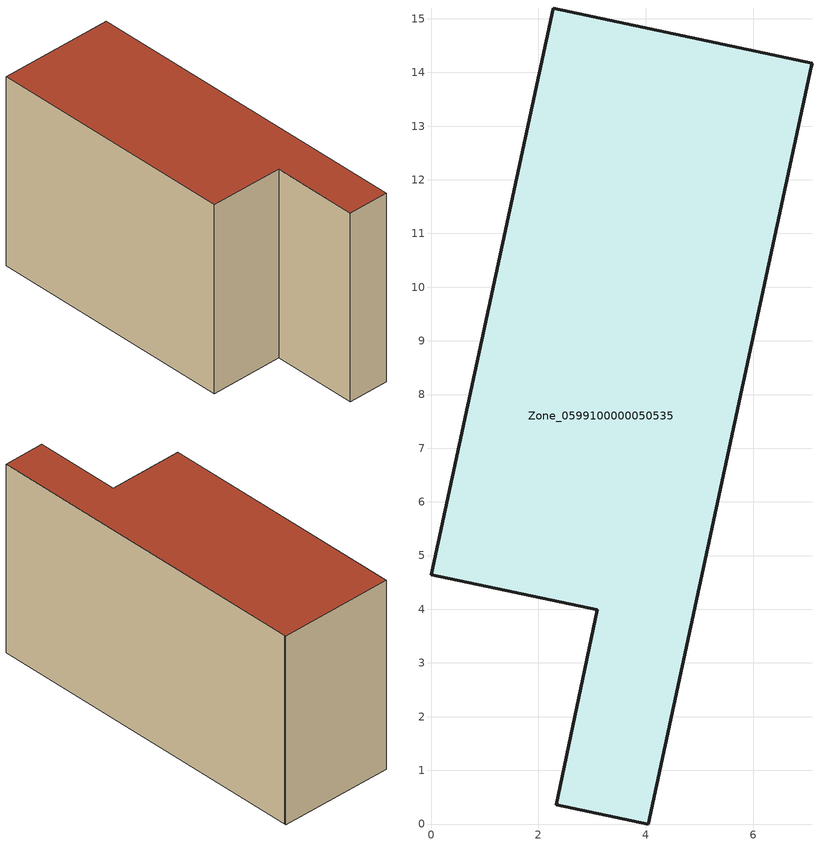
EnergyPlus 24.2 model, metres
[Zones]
Zone_0599100000050535
 floor ground (C_G): 3.1,3.99 0,4.64 2.28,15.2 7.1,14.17 7.09,14.11 4.05,0 2.33,0.36 z0
 wall outside (C_F): 0,4.64 3.1,3.99 2.33,0.36 4.05,0 7.09,14.11 7.1,14.17 2.28,15.2 0,4.64 z0:8.27
 roof outside (C_R): 4.05,0 7.09,14.11 7.1,14.17 2.28,15.2 0,4.64 3.1,3.99 2.33,0.36 z8.27
[BUILDING]
Pand.0599100000050535: North Axis=0; Terrain=City; Loads Convergence Tolerance Value=0.04; Temperature Convergence Tolerance Value=0.4; Solar Distribution=FullExterior; Maximum Number of Warmup Days=25; Minimum Number of Warmup Days=1
[Site:Location]
Rotterdam.The.Hague.AP_ZH_NLD Design_Conditions: Latitude=51.96; Longitude=4.45; Time Zone=1; Elevation=-4.5
[SITE:GROUNDTEMPERATURE:BUILDINGSURFACE]
18, 18, 18, 18, 18, 18, 18, 18, 18, 18, 18, 18
[MATERIAL] Thermal Absorptance=0.9; Solar Absorptance=0.7; Visible Absorptance=0.7
Name | Roughness | Thickness | Conductivity | Density | Specific Heat
G.TI.1975-1991 | MediumSmooth | 0.15 | 0.288461 | 540 | 1210
F.TI.1975-1991 | Rough | 0.3 | 0.230769 | 1920 | 840
R.TI.1975-1991 | MediumRough | 0.2 | 0.153846 | 1500 | 1000
[CONSTRUCTION]
C_G: G.TI.1975-1991
C_F: F.TI.1975-1991
C_R: R.TI.1975-1991
[ZONE]
Zone_0599100000050535: Type=1; Multiplier=1; Ceiling Height=Autocalculate; Volume=Autocalculate; Floor Area=autocalculate; Part of Total Floor Area=Yes
[ZONEINFILTRATION:DESIGNFLOWRATE]
Infil_Zone_0599100000050535: Zone or ZoneList or Space or SpaceList=Zone_0599100000050535; Schedule=AlwaysOn; Design Flow Rate Calculation Method=Flow/Area; Flow Rate per Floor Area=0.003; Constant Term Coefficient=1; Temperature Term Coefficient=0; Velocity Term Coefficient=0; Velocity Squared Term Coefficient=0
[HVACTEMPLATE:ZONE:IDEALLOADSAIRSYSTEM]
Zone_0599100000050535: Maximum Heating Supply Air Temperature=50; Minimum Cooling Supply Air Temperature=13; Maximum Heating Supply Air Humidity Ratio=0.0156; Minimum Cooling Supply Air Humidity Ratio=0.0077; Heating Limit=NoLimit; Cooling Limit=NoLimit; Dehumidification Control Type=ConstantSensibleHeatRatio; Cooling Sensible Heat Ratio=0.7; Dehumidification Setpoint=60; Humidification Control Type=None; Humidification Setpoint=30; Outdoor Air Method=None; Outdoor Air Flow Rate per Person=0.00944; Outdoor Air Flow Rate per Zone Floor Area=0; Outdoor Air Flow Rate per Zone=0; Demand Controlled Ventilation Type=None; Outdoor Air Economizer Type=NoEconomizer; Heat Recovery Type=None; Sensible Heat Recovery Effectiveness=0.7; Latent Heat Recovery Effectiveness=0.65
[ZONECONTROL:THERMOSTAT]
ThermostatControl_Zone_0599100000050535: Zone or ZoneList=Zone_0599100000050535; Control Type Schedule=DualSetpointControlType; Control 1=Thermostat_Zone_0599100000050535; Temperature Difference Between Cutout And Setpoint=0
[THERMOSTATSETPOINT:DUALSETPOINT]
Thermostat_Zone_0599100000050535: Heating Setpoint Temperature Schedule=HeatingSetpoint_Zone_0599100000050535; Cooling Setpoint Temperature Schedule=CoolingSetpoint_Zone_0599100000050535
[SCHEDULE:COMPACT]
HeatingSetpoint_Zone_0599100000050535: Through: 12/31, For: AllDays, Until: 24:00, 21
CoolingSetpoint_Zone_0599100000050535: Through: 12/31, For: AllDays, Until: 24:00, 24
DualSetpointControlType: Through: 12/31, For: AllDays, Until: 24:00, 4
AlwaysOn: Through: 12/31, For: AllDays, Until: 24:00, 1
